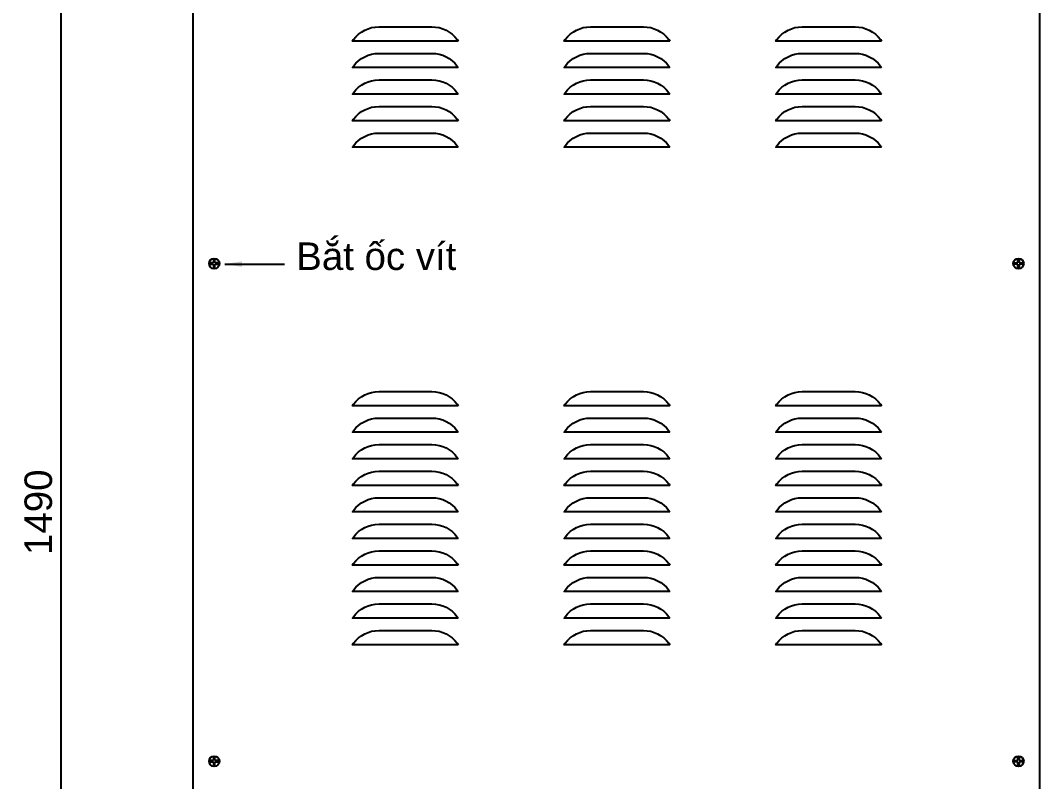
# Model space of a CAD drawing. Header units: millimetres. Extents: x 330554 to 656471, y 11007 to 130943.
# Drawn here: x 457471 to 459879, y 101277 to 103074 of the extents above; entities that cross this region are included whole.
import ezdxf

# ---------------------------------------------------------------- set-up
doc = ezdxf.new("R2010")
doc.units = ezdxf.units.MM
doc.header["$LTSCALE"] = 6
for name, color, linetype, lineweight in [('kich thuoc', 9, 'Continuous', 13), ('tex tieu de', 11, 'Continuous', 13), ('Ttext ghi chu', 21, 'Continuous', 13)]:
    doc.layers.add(name, color=color, linetype=linetype, lineweight=lineweight)
doc.layers.add('Nen', color=7, linetype='Continuous')
doc.styles.add('kich thuoc', font='arial.ttf', dxfattribs={"height": 120})
doc.styles.add('kt2', font='arial.ttf', dxfattribs={"height": 65})
doc.dimstyles.new('TL 0.4', dxfattribs={"dimscale": 20, "dimtxt": 0.18, "dimasz": 2, "dimexe": 1, "dimexo": 2, "dimgap": 1, "dimtad": 1, "dimtoh": 1, "dimdec": 0, "dimlfac": 0.4, "dimzin": 0, "dimdsep": 46, "dimtxsty": 'kt2', "dimcen": 2, "dimclrd": 256, "dimclre": 256, "dimclrt": 2, "dimadec": 0, "dimazin": 0, "dimtfac": 1, "dimtdec": 0, "dimtofl": 0, "dimtmove": 0, "dimatfit": 3, "dimfxl": 1, "dimtolj": 1, "dimtzin": 0, "dimarcsym": 0})
doc.dimstyles.new('TL 5-1', dxfattribs={"dimscale": 20, "dimtxt": 70, "dimasz": 2, "dimexe": 1, "dimexo": 2, "dimgap": 1, "dimtad": 1, "dimtoh": 1, "dimdec": 0, "dimlfac": 0.2, "dimzin": 0, "dimdsep": 46, "dimtxsty": 'kich thuoc', "dimcen": 2, "dimclrd": 256, "dimclre": 256, "dimclrt": 2, "dimadec": 0, "dimazin": 0, "dimtfac": 1, "dimtdec": 0, "dimtofl": 0, "dimtmove": 0, "dimatfit": 3, "dimfxl": 1, "dimtolj": 1, "dimtzin": 0, "dimarcsym": 0})

# ---------------------------------------------------------------- blocks, each defined once
blk = doc.blocks.new('*D196')
at = {"layer": 'Defpoints', "color": 0, "linetype": 'ByBlock', "ltscale": 0.2, "transparency": 16777216}
for p in [(457891.9, 103775.7), (457567.2, 100050.7), (457879.4, 100050.7)]:
    blk.add_point(p, dxfattribs=at)
at = {"layer": 'kich thuoc', "linetype": 'ByBlock', "lineweight": -2, "ltscale": 0.2, "transparency": 16777216}
for p, q in [((457851.9, 103775.7), (457547.2, 103775.7)), ((457567.2, 103735.7), (457567.2, 100090.7)), ((457839.4, 100050.7), (457547.2, 100050.7))]:
    blk.add_line(p, q, dxfattribs=at)
at = {"layer": 'kich thuoc', "linetype": 'ByBlock', "ltscale": 0.2, "transparency": 16777216}
for points in [[(457560.5, 103735.7), (457573.9, 103735.7), (457567.2, 103775.7)], [(457560.5, 100090.7), (457573.9, 100090.7), (457567.2, 100050.7)]]:
    blk.add_solid(points, dxfattribs=at)
at = {"layer": 'kich thuoc', "color": 2, "linetype": 'ByBlock', "lineweight": 5, "ltscale": 0.2, "transparency": 16777216, "insert": (457514, 101913.2), "char_height": 65, "attachment_point": 5, "rotation": 90, "style": 'kt2'}
blk.add_mtext('\\A1;1490', dxfattribs=at)

msp = doc.modelspace()

# ---------------------------------------------------------------- linework, layer by layer
msp.add_line((457879.435, 99800.701), (457879.435, 104550.701))
msp.add_lwpolyline([(457879.435, 104550.701), (459879.435, 104550.701), (459879.435, 100050.701), (457879.435, 100050.701)], close=True)
for centre in [(457929.435, 102500.308), (459829.435, 102500.308), (457929.435, 101325.308), (459829.435, 101325.308)]:
    msp.add_circle(centre, 12.389)
at = {"layer": 'Nen'}
for points in [[(458506.007, 103025.782), (458256.007, 103025.782), (458258.514, 103029.148, -0.23698272), (458318.67, 103059.357), (458443.345, 103059.357, -0.23698272), (458503.5, 103029.148)], [(459006.007, 103025.782), (458756.007, 103025.782), (458758.514, 103029.148, -0.23698272), (458818.67, 103059.357), (458943.345, 103059.357, -0.23698272), (459003.5, 103029.148)], [(459506.007, 103025.782), (459256.007, 103025.782), (459258.514, 103029.148, -0.23698272), (459318.67, 103059.357), (459443.345, 103059.357, -0.23698272), (459503.5, 103029.148)], [(458506.007, 102963.088), (458256.007, 102963.088), (458258.514, 102966.454, -0.23698272), (458318.67, 102996.663), (458443.345, 102996.663, -0.23698272), (458503.5, 102966.454)], [(459006.007, 102963.088), (458756.007, 102963.088), (458758.514, 102966.454, -0.23698272), (458818.67, 102996.663), (458943.345, 102996.663, -0.23698272), (459003.5, 102966.454)], [(459506.007, 102963.088), (459256.007, 102963.088), (459258.514, 102966.454, -0.23698272), (459318.67, 102996.663), (459443.345, 102996.663, -0.23698272), (459503.5, 102966.454)], [(458506.007, 102900.394), (458256.007, 102900.394), (458258.514, 102903.76, -0.23698272), (458318.67, 102933.969), (458443.345, 102933.969, -0.23698272), (458503.5, 102903.76)], [(459006.007, 102900.394), (458756.007, 102900.394), (458758.514, 102903.76, -0.23698272), (458818.67, 102933.969), (458943.345, 102933.969, -0.23698272), (459003.5, 102903.76)], [(459506.007, 102900.394), (459256.007, 102900.394), (459258.514, 102903.76, -0.23698272), (459318.67, 102933.969), (459443.345, 102933.969, -0.23698272), (459503.5, 102903.76)], [(458506.007, 102837.7), (458256.007, 102837.7), (458258.514, 102841.066, -0.23698272), (458318.67, 102871.275), (458443.345, 102871.275, -0.23698272), (458503.5, 102841.066)], [(459006.007, 102837.7), (458756.007, 102837.7), (458758.514, 102841.066, -0.23698272), (458818.67, 102871.275), (458943.345, 102871.275, -0.23698272), (459003.5, 102841.066)], [(459506.007, 102837.7), (459256.007, 102837.7), (459258.514, 102841.066, -0.23698272), (459318.67, 102871.275), (459443.345, 102871.275, -0.23698272), (459503.5, 102841.066)], [(458506.007, 102775.006), (458256.007, 102775.006), (458258.514, 102778.372, -0.23698272), (458318.67, 102808.581), (458443.345, 102808.581, -0.23698272), (458503.5, 102778.372)], [(459006.007, 102775.006), (458756.007, 102775.006), (458758.514, 102778.372, -0.23698272), (458818.67, 102808.581), (458943.345, 102808.581, -0.23698272), (459003.5, 102778.372)], [(459506.007, 102775.006), (459256.007, 102775.006), (459258.514, 102778.372, -0.23698272), (459318.67, 102808.581), (459443.345, 102808.581, -0.23698272), (459503.5, 102778.372)], [(458506.007, 102164.801), (458256.007, 102164.801), (458258.514, 102168.168, -0.23698272), (458318.67, 102198.376), (458443.345, 102198.376, -0.23698272), (458503.5, 102168.168)], [(459006.007, 102164.801), (458756.007, 102164.801), (458758.514, 102168.168, -0.23698272), (458818.67, 102198.376), (458943.345, 102198.376, -0.23698272), (459003.5, 102168.168)], [(459506.007, 102164.801), (459256.007, 102164.801), (459258.514, 102168.168, -0.23698272), (459318.67, 102198.376), (459443.345, 102198.376, -0.23698272), (459503.5, 102168.168)], [(458506.007, 102102.107), (458256.007, 102102.107), (458258.514, 102105.474, -0.23698272), (458318.67, 102135.682), (458443.345, 102135.682, -0.23698272), (458503.5, 102105.474)], [(459006.007, 102102.107), (458756.007, 102102.107), (458758.514, 102105.474, -0.23698272), (458818.67, 102135.682), (458943.345, 102135.682, -0.23698272), (459003.5, 102105.474)], [(459506.007, 102102.107), (459256.007, 102102.107), (459258.514, 102105.474, -0.23698272), (459318.67, 102135.682), (459443.345, 102135.682, -0.23698272), (459503.5, 102105.474)], [(458506.007, 102039.413), (458256.007, 102039.413), (458258.514, 102042.78, -0.23698272), (458318.67, 102072.988), (458443.345, 102072.988, -0.23698272), (458503.5, 102042.78)], [(459006.007, 102039.413), (458756.007, 102039.413), (458758.514, 102042.78, -0.23698272), (458818.67, 102072.988), (458943.345, 102072.988, -0.23698272), (459003.5, 102042.78)], [(459506.007, 102039.413), (459256.007, 102039.413), (459258.514, 102042.78, -0.23698272), (459318.67, 102072.988), (459443.345, 102072.988, -0.23698272), (459503.5, 102042.78)], [(458506.007, 101976.719), (458256.007, 101976.719), (458258.514, 101980.086, -0.23698272), (458318.67, 102010.294), (458443.345, 102010.294, -0.23698272), (458503.5, 101980.086)], [(459006.007, 101976.719), (458756.007, 101976.719), (458758.514, 101980.086, -0.23698272), (458818.67, 102010.294), (458943.345, 102010.294, -0.23698272), (459003.5, 101980.086)], [(459506.007, 101976.719), (459256.007, 101976.719), (459258.514, 101980.086, -0.23698272), (459318.67, 102010.294), (459443.345, 102010.294, -0.23698272), (459503.5, 101980.086)], [(458506.007, 101914.025), (458256.007, 101914.025), (458258.514, 101917.392, -0.23698272), (458318.67, 101947.6), (458443.345, 101947.6, -0.23698272), (458503.5, 101917.392)], [(459006.007, 101914.025), (458756.007, 101914.025), (458758.514, 101917.392, -0.23698272), (458818.67, 101947.6), (458943.345, 101947.6, -0.23698272), (459003.5, 101917.392)], [(459506.007, 101914.025), (459256.007, 101914.025), (459258.514, 101917.392, -0.23698272), (459318.67, 101947.6), (459443.345, 101947.6, -0.23698272), (459503.5, 101917.392)], [(458506.007, 101851.331), (458256.007, 101851.331), (458258.514, 101854.698, -0.23698272), (458318.67, 101884.906), (458443.345, 101884.906, -0.23698272), (458503.5, 101854.698)], [(459006.007, 101851.331), (458756.007, 101851.331), (458758.514, 101854.698, -0.23698272), (458818.67, 101884.906), (458943.345, 101884.906, -0.23698272), (459003.5, 101854.698)], [(459506.007, 101851.331), (459256.007, 101851.331), (459258.514, 101854.698, -0.23698272), (459318.67, 101884.906), (459443.345, 101884.906, -0.23698272), (459503.5, 101854.698)], [(458506.007, 101788.637), (458256.007, 101788.637), (458258.514, 101792.004, -0.23698272), (458318.67, 101822.212), (458443.345, 101822.212, -0.23698272), (458503.5, 101792.004)], [(459006.007, 101788.637), (458756.007, 101788.637), (458758.514, 101792.004, -0.23698272), (458818.67, 101822.212), (458943.345, 101822.212, -0.23698272), (459003.5, 101792.004)], [(459506.007, 101788.637), (459256.007, 101788.637), (459258.514, 101792.004, -0.23698272), (459318.67, 101822.212), (459443.345, 101822.212, -0.23698272), (459503.5, 101792.004)], [(458506.007, 101725.943), (458256.007, 101725.943), (458258.514, 101729.31, -0.23698272), (458318.67, 101759.518), (458443.345, 101759.518, -0.23698272), (458503.5, 101729.31)], [(459006.007, 101725.943), (458756.007, 101725.943), (458758.514, 101729.31, -0.23698272), (458818.67, 101759.518), (458943.345, 101759.518, -0.23698272), (459003.5, 101729.31)], [(459506.007, 101725.943), (459256.007, 101725.943), (459258.514, 101729.31, -0.23698272), (459318.67, 101759.518), (459443.345, 101759.518, -0.23698272), (459503.5, 101729.31)], [(458506.007, 101663.249), (458256.007, 101663.249), (458258.514, 101666.616, -0.23698272), (458318.67, 101696.824), (458443.345, 101696.824, -0.23698272), (458503.5, 101666.616)], [(459006.007, 101663.249), (458756.007, 101663.249), (458758.514, 101666.616, -0.23698272), (458818.67, 101696.824), (458943.345, 101696.824, -0.23698272), (459003.5, 101666.616)], [(459506.007, 101663.249), (459256.007, 101663.249), (459258.514, 101666.616, -0.23698272), (459318.67, 101696.824), (459443.345, 101696.824, -0.23698272), (459503.5, 101666.616)], [(458506.007, 101600.555), (458256.007, 101600.555), (458258.514, 101603.922, -0.23698272), (458318.67, 101634.13), (458443.345, 101634.13, -0.23698272), (458503.5, 101603.922)], [(459006.007, 101600.555), (458756.007, 101600.555), (458758.514, 101603.922, -0.23698272), (458818.67, 101634.13), (458943.345, 101634.13, -0.23698272), (459003.5, 101603.922)], [(459506.007, 101600.555), (459256.007, 101600.555), (459258.514, 101603.922, -0.23698272), (459318.67, 101634.13), (459443.345, 101634.13, -0.23698272), (459503.5, 101603.922)]]:
    msp.add_lwpolyline(points, format="xyb", close=True, dxfattribs=at)
for points in [[(457927.863, 102512.597), (457927.863, 102501.88)], [(457931.007, 102501.88), (457931.007, 102512.597)], [(459827.863, 102501.88), (459827.863, 102512.597)], [(459831.007, 102512.597), (459831.007, 102501.88)], [(457927.863, 102501.88), (457917.147, 102501.88)], [(457917.147, 102498.736), (457927.863, 102498.736)], [(457927.863, 102498.736), (457927.863, 102488.02)], [(457941.723, 102501.88), (457931.007, 102501.88)], [(457931.007, 102488.02), (457931.007, 102498.736)], [(457931.007, 102498.736), (457941.723, 102498.736)], [(459817.147, 102501.88), (459827.863, 102501.88)], [(459827.863, 102498.736), (459817.147, 102498.736)], [(459827.863, 102488.02), (459827.863, 102498.736)], [(459831.007, 102501.88), (459841.723, 102501.88)], [(459831.007, 102498.736), (459831.007, 102488.02)], [(459841.723, 102498.736), (459831.007, 102498.736)], [(457927.863, 101337.597), (457927.863, 101326.88)], [(457931.007, 101326.88), (457931.007, 101337.597)], [(459827.863, 101326.88), (459827.863, 101337.597)], [(459831.007, 101337.597), (459831.007, 101326.88)], [(457927.863, 101326.88), (457917.147, 101326.88)], [(457917.147, 101323.736), (457927.863, 101323.736)], [(457927.863, 101323.736), (457927.863, 101313.02)], [(457941.723, 101326.88), (457931.007, 101326.88)], [(457931.007, 101313.02), (457931.007, 101323.736)], [(457931.007, 101323.736), (457941.723, 101323.736)], [(459817.147, 101326.88), (459827.863, 101326.88)], [(459827.863, 101323.736), (459817.147, 101323.736)], [(459827.863, 101313.02), (459827.863, 101323.736)], [(459831.007, 101326.88), (459841.723, 101326.88)], [(459831.007, 101323.736), (459831.007, 101313.02)], [(459841.723, 101323.736), (459831.007, 101323.736)]]:
    msp.add_lwpolyline(points, dxfattribs=at)

# ---------------------------------------------------------------- texts
at = {"layer": 'tex tieu de', "insert": (458312.228, 102517.234), "char_height": 65, "width": 512.6691, "attachment_point": 5, "style": 'kt2'}
msp.add_mtext('Bắt ốc vít', dxfattribs=at)

# ---------------------------------------------------------------- dimensions: what is measured, and where the dimension line sits
at = {"layer": 'kich thuoc', "linetype": 'ByBlock', "lineweight": 5, "ltscale": 0.2}
dim = msp.add_linear_dim(base=(457567.187, 100050.701), p1=(457891.935, 103775.701), p2=(457879.435, 100050.701), angle=90, dimstyle='TL 0.4', dxfattribs=at)
dim.commit()
dim.dimension.update_dxf_attribs({"geometry": '*D196', "text_midpoint": (457514, 101913.201)})

# ---------------------------------------------------------------- leaders
at = {"layer": 'Ttext ghi chu'}
msp.add_leader([(457954.709, 102499.169), (458095.133, 102499.169)], dimstyle='TL 5-1', override={"dimtad": 0}, dxfattribs=at)

doc.saveas('drawing.dxf')
